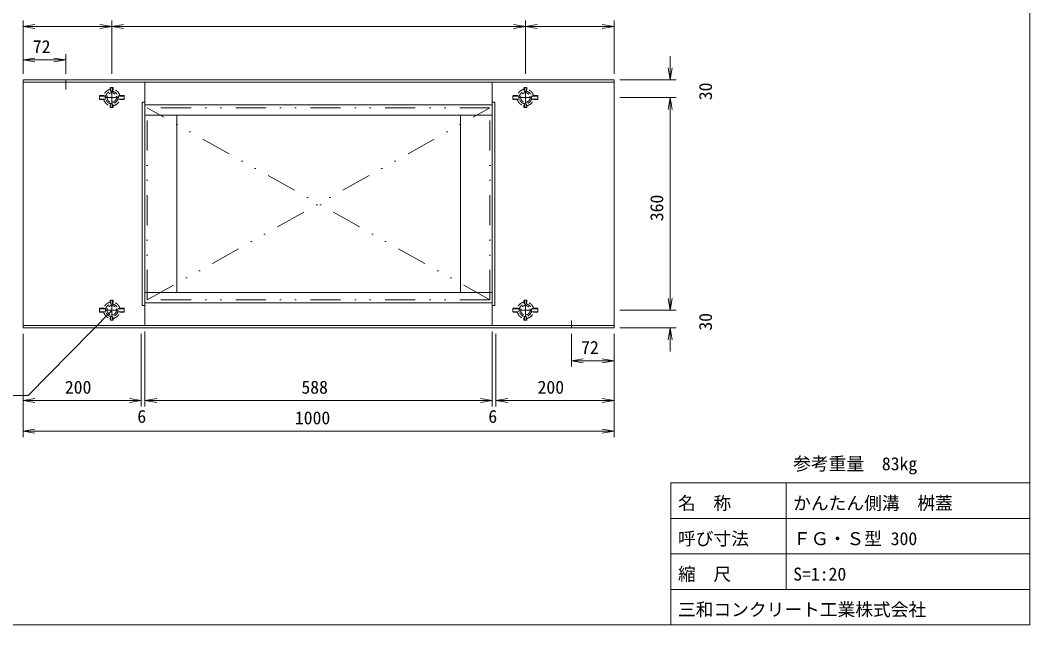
# Model space of a CAD drawing. Units: millimetres, scale not verified. Extents: x 1573 to 15247, y 1105 to 10775.
# Drawn here: x 6704 to 15247, y 1105 to 6221 of the extents above; entities that cross this region are included whole.
import ezdxf
from ezdxf.enums import TextEntityAlignment as Align

# ---------------------------------------------------------------- set-up
doc = ezdxf.new("R2010")
doc.units = ezdxf.units.MM
doc.header["$LTSCALE"] = 20
doc.linetypes.add('USER2', pattern=[31.62, 12.7, -6.3, 0.01, -6.3, 0.01, -6.3])
doc.linetypes.add('USER3', pattern=[4, 3, -1])
for name, color, linetype, lineweight in [('0_2', 7, 'Continuous', 18), ('D-STR-DIM（寸法）', 7, 'Continuous', 18), ('D-STR-HTXT（旗揚げ）', 7, 'Continuous', 18), ('D-STR-STR2（構造物）', 3, 'USER3', 18), ('D-STR（構造物外形線）', 1, 'Continuous', 18), ('D-TTL(外枠）', 2, 'Continuous', 18), ('D-TTL-FRAME（タイトル枠）', 2, 'Continuous', 18)]:
    doc.layers.add(name, color=color, linetype=linetype, lineweight=lineweight)
doc.layers.add('D-TTL-TXT（文字）', color=7, linetype='Continuous')
doc.styles.add('ＭＳ ゴシック', font='')
doc.styles.get('ＭＳ ゴシック').set_extended_font_data('MS Gothic')

msp = doc.modelspace()

# ---------------------------------------------------------------- linework, layer by layer
at = {"layer": '0_2'}
for p, q in [((6728.5, 6168.11), (6828.5, 6184.78)), ((6828.5, 6151.44), (6728.5, 6168.11)), ((6728.5, 6168.11), (6828.5, 6168.11)), ((7378.5, 6184.78), (7478.5, 6168.11)), ((7478.5, 6168.11), (7378.5, 6151.44)), ((7478.5, 6168.11), (7378.5, 6168.11)), ((7478.5, 6168.11), (7578.5, 6184.78)), ((7578.5, 6151.44), (7478.5, 6168.11)), ((7478.5, 6168.11), (7578.5, 6168.11)), ((10878.5, 6184.78), (10978.5, 6168.11)), ((10978.5, 6168.11), (10878.5, 6151.44)), ((10978.5, 6168.11), (10878.5, 6168.11)), ((10978.5, 6168.11), (11078.5, 6184.78)), ((11078.5, 6151.44), (10978.5, 6168.11)), ((10978.5, 6168.11), (11078.5, 6168.11)), ((11628.5, 6184.78), (11728.5, 6168.11)), ((11728.5, 6168.11), (11628.5, 6151.44)), ((11728.5, 6168.11), (11628.5, 6168.11)), ((6728.5, 5884.53), (6828.5, 5901.19)), ((6988.5, 5901.19), (7088.5, 5884.53)), ((6828.5, 5867.86), (6728.5, 5884.53)), ((6728.5, 5884.53), (6828.5, 5884.53)), ((7088.5, 5884.53), (6988.5, 5867.86)), ((7088.5, 5884.53), (6988.5, 5884.53)), ((12202.88, 5716.79), (12186.21, 5816.79)), ((12219.55, 5816.79), (12202.88, 5716.79)), ((12202.88, 5716.79), (12202.88, 5816.79)), ((12186.21, 5466.79), (12202.88, 5566.79)), ((12186.21, 5466.79), (12202.88, 5566.79)), ((12202.88, 5566.79), (12219.55, 5466.79)), ((12202.88, 5566.79), (12202.88, 5466.79)), ((12202.88, 5566.79), (12219.55, 5466.79)), ((12202.88, 5566.79), (12202.88, 5466.79)), ((12202.88, 3766.79), (12186.21, 3866.79)), ((12202.88, 3766.79), (12186.21, 3866.79)), ((12219.55, 3866.79), (12202.88, 3766.79)), ((12202.88, 3766.79), (12202.88, 3866.79)), ((12219.55, 3866.79), (12202.88, 3766.79)), ((12202.88, 3766.79), (12202.88, 3866.79)), ((12186.21, 3516.79), (12202.88, 3616.79)), ((12202.88, 3616.79), (12219.55, 3516.79)), ((12202.88, 3616.79), (12202.88, 3516.79)), ((11368.5, 3339.54), (11468.5, 3356.2)), ((11468.5, 3322.87), (11368.5, 3339.54)), ((11368.5, 3339.54), (11468.5, 3339.54)), ((11628.5, 3356.2), (11728.5, 3339.54)), ((11728.5, 3339.54), (11628.5, 3322.87)), ((11728.5, 3339.54), (11628.5, 3339.54)), ((6728.5, 3002.71), (6828.5, 3019.38)), ((6828.5, 2986.05), (6728.5, 3002.71)), ((6728.5, 3002.71), (6828.5, 3002.71)), ((7628.5, 3019.38), (7728.5, 3002.71)), ((7628.5, 3019.38), (7728.5, 3002.71)), ((7728.5, 3002.71), (7628.5, 2986.05)), ((7728.5, 3002.71), (7628.5, 3002.71)), ((7728.5, 3002.71), (7628.5, 2986.05)), ((7728.5, 3002.71), (7628.5, 3002.71)), ((7758.5, 3002.71), (7858.5, 3019.38)), ((7758.5, 3002.71), (7858.5, 3019.38)), ((7858.5, 2986.05), (7758.5, 3002.71)), ((7758.5, 3002.71), (7858.5, 3002.71)), ((7858.5, 2986.05), (7758.5, 3002.71)), ((7758.5, 3002.71), (7858.5, 3002.71)), ((10598.5, 3019.38), (10698.5, 3002.71)), ((10598.5, 3019.38), (10698.5, 3002.71)), ((10698.5, 3002.71), (10598.5, 2986.05)), ((10698.5, 3002.71), (10598.5, 3002.71)), ((10698.5, 3002.71), (10598.5, 2986.05)), ((10698.5, 3002.71), (10598.5, 3002.71)), ((10728.5, 3002.71), (10828.5, 3019.38)), ((10728.5, 3002.71), (10828.5, 3019.38)), ((10828.5, 2986.05), (10728.5, 3002.71)), ((10728.5, 3002.71), (10828.5, 3002.71)), ((10828.5, 2986.05), (10728.5, 3002.71)), ((10728.5, 3002.71), (10828.5, 3002.71)), ((11628.5, 3019.38), (11728.5, 3002.71)), ((11728.5, 3002.71), (11628.5, 2986.05)), ((11728.5, 3002.71), (11628.5, 3002.71)), ((6728.5, 2743.44), (6828.5, 2760.11)), ((6828.5, 2726.78), (6728.5, 2743.44)), ((6728.5, 2743.44), (6828.5, 2743.44)), ((11628.5, 2760.11), (11728.5, 2743.44)), ((11728.5, 2743.44), (11628.5, 2726.78)), ((11728.5, 2743.44), (11628.5, 2743.44))]:
    msp.add_line(p, q, dxfattribs=at)
at = {"layer": 'D-STR-DIM（寸法）'}
for p, q in [((6728.5, 5766.79), (6728.5, 6218.11)), ((7378.5, 6168.11), (6828.5, 6168.11)), ((7478.5, 5816.79), (7478.5, 6218.11)), ((7478.5, 5766.79), (7478.5, 6218.11)), ((10878.5, 6168.11), (7578.5, 6168.11)), ((10978.5, 5816.79), (10978.5, 6218.11)), ((10978.5, 5766.79), (10978.5, 6218.11)), ((11078.5, 6168.11), (11628.5, 6168.11)), ((11728.5, 5766.79), (11728.5, 6218.11)), ((6728.5, 5766.79), (6728.5, 5934.53)), ((7088.5, 5766.79), (7088.5, 5934.53)), ((12202.88, 5816.79), (12202.88, 5916.79)), ((6828.5, 5884.53), (6988.5, 5884.53)), ((7088.5, 5635.7), (7088.5, 5716.79)), ((11778.5, 5716.79), (12252.88, 5716.79)), ((11778.5, 5566.79), (12252.88, 5566.79)), ((11778.5, 5566.79), (12252.88, 5566.79)), ((12202.88, 5466.79), (12202.88, 3866.79)), ((12202.88, 5466.79), (12202.88, 5366.79)), ((12202.88, 3866.79), (12202.88, 3966.79)), ((11778.5, 3766.79), (12252.88, 3766.79)), ((11778.5, 3766.79), (12252.88, 3766.79)), ((11368.5, 3616.79), (11368.5, 3680.09)), ((11778.5, 3616.79), (12252.88, 3616.79)), ((6728.5, 3566.79), (6728.5, 2693.44)), ((6728.5, 3566.79), (6728.5, 2952.71)), ((7728.5, 3566.79), (7728.5, 2952.71)), ((7728.5, 3516.79), (7728.5, 2952.71)), ((7758.5, 3586.79), (7758.5, 2952.71)), ((7758.5, 3536.79), (7758.5, 2952.71)), ((10698.5, 3586.79), (10698.5, 2952.71)), ((10698.5, 3536.79), (10698.5, 2952.71)), ((10728.5, 3566.79), (10728.5, 2952.71)), ((10728.5, 3516.79), (10728.5, 2952.71)), ((11368.5, 3566.79), (11368.5, 3289.54)), ((11728.5, 3566.79), (11728.5, 2693.44)), ((11728.5, 3566.79), (11728.5, 2952.71)), ((11728.5, 3566.79), (11728.5, 3289.54)), ((12202.88, 3516.79), (12202.88, 3416.79)), ((11468.5, 3339.54), (11628.5, 3339.54)), ((6828.5, 3002.71), (7628.5, 3002.71)), ((7628.5, 3002.71), (7528.5, 3002.71)), ((7858.5, 3002.71), (10598.5, 3002.71)), ((7858.5, 3002.71), (7958.5, 3002.71)), ((10598.5, 3002.71), (10498.5, 3002.71)), ((11628.5, 3002.71), (10828.5, 3002.71)), ((10828.5, 3002.71), (10928.5, 3002.71)), ((11628.5, 2743.44), (6828.5, 2743.44))]:
    msp.add_line(p, q, dxfattribs=at)
at = {"layer": 'D-STR-HTXT（旗揚げ）'}
for p in [(7478.5, 3765.8), (4849.29, 3044.15)]:
    msp.add_line(p, (6772.34, 3044.15), dxfattribs=at)
at = {"layer": 'D-STR-STR2（構造物）'}
for p, q in [((7466, 5647.29), (7466, 5635.67)), ((7486.5, 5651.79), (7470.5, 5651.79)), ((7471, 5651.79), (7471, 5618.75)), ((7486, 5651.79), (7486, 5618.75)), ((7491, 5635.67), (7491, 5647.29)), ((10966, 5647.29), (10966, 5635.67)), ((10986.5, 5651.79), (10970.5, 5651.79)), ((10971, 5651.79), (10971, 5618.75)), ((10986, 5651.79), (10986, 5618.75)), ((10991, 5635.67), (10991, 5647.29)), ((7373.5, 5553.79), (7373.5, 5579.79)), ((7373.5, 5579.29), (7427.51, 5579.29)), ((7373.5, 5554.29), (7427.51, 5554.29)), ((7378, 5584.29), (7410.73, 5584.29)), ((7410.73, 5584.29), (7427.51, 5579.29)), ((7410.73, 5549.29), (7427.51, 5554.29)), ((7466, 5635.67), (7471, 5618.75)), ((7486, 5618.75), (7491, 5635.67)), ((7529.49, 5579.29), (7546.28, 5584.29)), ((7529.49, 5579.29), (7583.5, 5579.29)), ((7529.49, 5554.29), (7583.5, 5554.29)), ((7546.28, 5549.29), (7529.49, 5554.29)), ((7579, 5584.29), (7546.28, 5584.29)), ((7583.5, 5553.79), (7583.5, 5579.79)), ((10873.5, 5553.79), (10873.5, 5579.79)), ((10873.5, 5579.29), (10927.51, 5579.29)), ((10873.5, 5554.29), (10927.51, 5554.29)), ((10878, 5584.29), (10910.73, 5584.29)), ((10910.73, 5584.29), (10927.51, 5579.29)), ((10910.73, 5549.29), (10927.51, 5554.29)), ((10966, 5635.67), (10971, 5618.75)), ((10986, 5618.75), (10991, 5635.67)), ((11029.49, 5579.29), (11046.28, 5584.29)), ((11029.49, 5579.29), (11083.5, 5579.29)), ((11029.49, 5554.29), (11083.5, 5554.29)), ((11046.28, 5549.29), (11029.49, 5554.29)), ((11079, 5584.29), (11046.28, 5584.29)), ((11083.5, 5553.79), (11083.5, 5579.79)), ((7378, 5549.29), (7410.73, 5549.29)), ((7471, 5514.83), (7466, 5497.92)), ((7466, 5497.92), (7466, 5486.29)), ((7470.5, 5481.79), (7486.5, 5481.79)), ((7471, 5514.83), (7471, 5481.79)), ((7486, 5514.83), (7491, 5497.92)), ((7486, 5514.83), (7486, 5481.79)), ((7491, 5486.29), (7491, 5497.92)), ((7546.28, 5549.29), (7579, 5549.29)), ((10878, 5549.29), (10910.73, 5549.29)), ((10971, 5514.83), (10966, 5497.92)), ((10966, 5497.92), (10966, 5486.29)), ((10970.5, 5481.79), (10986.5, 5481.79)), ((10971, 5514.83), (10971, 5481.79)), ((10986, 5514.83), (10991, 5497.92)), ((10986, 5514.83), (10986, 5481.79)), ((10991, 5486.29), (10991, 5497.92)), ((11046.28, 5549.29), (11079, 5549.29)), ((7466, 3847.29), (7466, 3835.67)), ((7486.5, 3851.79), (7470.5, 3851.79)), ((7471, 3851.79), (7471, 3818.75)), ((7486, 3851.79), (7486, 3818.75)), ((7491, 3835.67), (7491, 3847.29)), ((10966, 3847.29), (10966, 3835.67)), ((10986.5, 3851.79), (10970.5, 3851.79)), ((10971, 3851.79), (10971, 3818.75)), ((10986, 3851.79), (10986, 3818.75)), ((10991, 3835.67), (10991, 3847.29)), ((7373.5, 3753.79), (7373.5, 3779.79)), ((7373.5, 3779.29), (7427.51, 3779.29)), ((7378, 3784.29), (7410.73, 3784.29)), ((7410.73, 3784.29), (7427.51, 3779.29)), ((7466, 3835.67), (7471, 3818.75)), ((7486, 3818.75), (7491, 3835.67)), ((7529.49, 3779.29), (7546.28, 3784.29)), ((7529.49, 3779.29), (7583.5, 3779.29)), ((7579, 3784.29), (7546.28, 3784.29)), ((7583.5, 3753.79), (7583.5, 3779.79)), ((10873.5, 3753.79), (10873.5, 3779.79)), ((10873.5, 3779.29), (10927.51, 3779.29)), ((10878, 3784.29), (10910.73, 3784.29)), ((10910.73, 3784.29), (10927.51, 3779.29)), ((10966, 3835.67), (10971, 3818.75)), ((10986, 3818.75), (10991, 3835.67)), ((11029.49, 3779.29), (11046.28, 3784.29)), ((11029.49, 3779.29), (11083.5, 3779.29)), ((11079, 3784.29), (11046.28, 3784.29)), ((11083.5, 3753.79), (11083.5, 3779.79)), ((7373.5, 3754.29), (7427.51, 3754.29)), ((7378, 3749.29), (7410.73, 3749.29)), ((7410.73, 3749.29), (7427.51, 3754.29)), ((7471, 3714.83), (7466, 3697.92)), ((7466, 3697.92), (7466, 3686.29)), ((7470.5, 3681.79), (7486.5, 3681.79)), ((7471, 3714.83), (7471, 3681.79)), ((7486, 3714.83), (7491, 3697.92)), ((7486, 3714.83), (7486, 3681.79)), ((7491, 3686.29), (7491, 3697.92)), ((7529.49, 3754.29), (7583.5, 3754.29)), ((7546.28, 3749.29), (7529.49, 3754.29)), ((7546.28, 3749.29), (7579, 3749.29)), ((10873.5, 3754.29), (10927.51, 3754.29)), ((10878, 3749.29), (10910.73, 3749.29)), ((10910.73, 3749.29), (10927.51, 3754.29)), ((10971, 3714.83), (10966, 3697.92)), ((10966, 3697.92), (10966, 3686.29)), ((10970.5, 3681.79), (10986.5, 3681.79)), ((10971, 3714.83), (10971, 3681.79)), ((10986, 3714.83), (10991, 3697.92)), ((10986, 3714.83), (10986, 3681.79)), ((10991, 3686.29), (10991, 3697.92)), ((11029.49, 3754.29), (11083.5, 3754.29)), ((11046.28, 3749.29), (11029.49, 3754.29)), ((11046.28, 3749.29), (11079, 3749.29))]:
    msp.add_line(p, q, dxfattribs=at)
at = {"layer": 'D-STR-STR2（構造物）', "linetype": 'Continuous'}
for p, q in [((7538.38, 5566.79), (7418.72, 5566.79)), ((7478.5, 5616.27), (7478.5, 5517.77)), ((11030.79, 5566.79), (10920.27, 5566.79)), ((10978.5, 5518.71), (10978.5, 5616.27)), ((7529.25, 3766.79), (7426.09, 3766.79)), ((7478.5, 3818.96), (7478.5, 3712.64)), ((11030.79, 3766.79), (10928.03, 3766.79)), ((10978.5, 3712.64), (10978.5, 3814.75))]:
    msp.add_line(p, q, dxfattribs=at)
at = {"layer": 'D-STR-STR2（構造物）'}
for centre, radius in [((7478.5, 5566.79), 52.5), ((7478.5, 5566.79), 40), ((10978.5, 5566.79), 52.5), ((10978.5, 5566.79), 40), ((7478.5, 3766.79), 52.5), ((7478.5, 3766.79), 40), ((10978.5, 3766.79), 52.5), ((10978.5, 3766.79), 40)]:
    msp.add_circle(centre, radius, dxfattribs=at)
for centre, radius, start, end in [((7470.5, 5647.29), 4.5, 90.00002, 180.00002), ((7486.5, 5647.29), 4.5, 0, 90), ((10970.5, 5647.29), 4.5, 90.00002, 180.00002), ((10986.5, 5647.29), 4.5, 0, 90), ((7378, 5579.79), 4.5, 90, 180), ((7378, 5553.79), 4.5, 180, 270), ((7478.5, 5566.79), 70, 100.28656, 165.52249), ((7478.5, 5566.79), 70, 14.47751, 79.71344), ((7579, 5579.79), 4.5, 0, 90), ((7579, 5553.79), 4.5, 270, 0), ((10878, 5579.79), 4.5, 90, 180), ((10878, 5553.79), 4.5, 180, 270), ((10978.5, 5566.79), 70, 100.28656, 165.52249), ((10978.5, 5566.79), 70, 14.47751, 79.71344), ((11079, 5579.79), 4.5, 0, 90), ((11079, 5553.79), 4.5, 270, 0), ((7478.5, 5566.79), 70, 194.47751, 259.71344), ((7470.5, 5486.29), 4.5, 180, 270), ((7486.5, 5486.29), 4.5, 270, 0), ((7478.5, 5566.79), 70, 280.28656, 345.52249), ((10978.5, 5566.79), 70, 194.47751, 259.71344), ((10970.5, 5486.29), 4.5, 180, 270), ((10986.5, 5486.29), 4.5, 270, 0), ((10978.5, 5566.79), 70, 280.28656, 345.52249), ((7470.5, 3847.29), 4.5, 90.00002, 180.00002), ((7486.5, 3847.29), 4.5, 0, 90), ((10970.5, 3847.29), 4.5, 90.00002, 180.00002), ((10986.5, 3847.29), 4.5, 0, 90), ((7378, 3779.79), 4.5, 90, 180), ((7478.5, 3766.79), 70, 100.28656, 165.52249), ((7478.5, 3766.79), 70, 14.47751, 79.71344), ((7579, 3779.79), 4.5, 0, 90), ((10878, 3779.79), 4.5, 90, 180), ((10978.5, 3766.79), 70, 100.28656, 165.52249), ((10978.5, 3766.79), 70, 14.47751, 79.71344), ((11079, 3779.79), 4.5, 0, 90), ((7378, 3753.79), 4.5, 180, 270), ((7478.5, 3766.79), 70, 194.47751, 259.71344), ((7470.5, 3686.29), 4.5, 180, 270), ((7486.5, 3686.29), 4.5, 270, 0), ((7478.5, 3766.79), 70, 280.28656, 345.52249), ((7579, 3753.79), 4.5, 270, 0), ((10878, 3753.79), 4.5, 180, 270), ((10978.5, 3766.79), 70, 194.47751, 259.71344), ((10970.5, 3686.29), 4.5, 180, 270), ((10986.5, 3686.29), 4.5, 270, 0), ((10978.5, 3766.79), 70, 280.28656, 345.52249), ((11079, 3753.79), 4.5, 270, 0)]:
    msp.add_arc(centre, radius, start, end, dxfattribs=at)
at = {"layer": 'D-STR（構造物外形線）'}
for p, q in [((11728.5, 5716.79), (6728.5, 5716.79)), ((6728.5, 3616.79), (6728.5, 5716.79)), ((11728.5, 5696.79), (6728.5, 5696.79)), ((7758.5, 3636.79), (7758.5, 5696.79)), ((10698.5, 3636.79), (10698.5, 5696.79)), ((11728.5, 3616.79), (11728.5, 5716.79)), ((7736, 3806.79), (7736, 5526.79)), ((7758.5, 5526.79), (7736, 5526.79)), ((10698.5, 5504.29), (7758.5, 5504.29)), ((10721, 5526.79), (10698.5, 5526.79)), ((10721, 3806.79), (10721, 5526.79)), ((10698.5, 5416.79), (7758.5, 5416.79)), ((8028.5, 3916.79), (8028.5, 5416.79)), ((10428.5, 3916.79), (10428.5, 5416.79)), ((10698.5, 3916.79), (7758.5, 3916.79)), ((7758.5, 3806.79), (7736, 3806.79)), ((10698.5, 3829.29), (7758.5, 3829.29)), ((10721, 3806.79), (10698.5, 3806.79)), ((11728.5, 3636.79), (6728.5, 3636.79)), ((11728.5, 3616.79), (6728.5, 3616.79))]:
    msp.add_line(p, q, dxfattribs=at)
at = {"layer": 'D-STR（構造物外形線）', "linetype": 'USER2'}
for p, q in [((7778.5, 3854.29), (10678.5, 5479.29)), ((10678.5, 3854.29), (7778.5, 5479.29)), ((10678.5, 5479.29), (7778.5, 5479.29)), ((7778.5, 3854.29), (7778.5, 5479.29)), ((10678.5, 3854.29), (10678.5, 5479.29)), ((10678.5, 3854.29), (7778.5, 3854.29))]:
    msp.add_line(p, q, dxfattribs=at)
at = {"layer": 'D-TTL(外枠）'}
for p, q in [((12209.26, 2305.12), (15246.76, 2305.12)), ((12209.26, 2305.12), (12209.26, 1105.12)), ((13184.26, 2305.12), (13184.26, 1405.12)), ((12209.26, 2005.12), (15246.76, 2005.12)), ((12209.26, 1705.12), (15246.76, 1705.12)), ((12209.26, 1405.12), (15246.76, 1405.12))]:
    msp.add_line(p, q, dxfattribs=at)
at = {"layer": 'D-TTL-FRAME（タイトル枠）'}
for p in [(15246.76, 10774.88), (1573.24, 1105.12)]:
    msp.add_line(p, (15246.76, 1105.12), dxfattribs=at)

# ---------------------------------------------------------------- texts
at = {"layer": 'D-STR-DIM（寸法）', "style": 'ＭＳ ゴシック'}
for s, p in [('72', (6810.28, 5909.53)), ('72', (11450.28, 3364.54)), ('200', (7081.55, 3027.71)), ('588', (9083.07, 3027.71)), ('200', (11081.55, 3027.71)), ('6', (7694.77, 2780.39)), ('1000', (9027.87, 2768.44)), ('6', (10664.77, 2780.39))]:
    msp.add_text(s, height=110, dxfattribs=at).set_placement(p, align=Align.BOTTOM_LEFT)
for s, p in [('30', (12590.38, 5543.95)), ('360', (12177.88, 4520.22)), ('30', (12590.38, 3593.95))]:
    msp.add_text(s, height=110, rotation=90, dxfattribs=at).set_placement(p, align=Align.BOTTOM_LEFT)
at = {"layer": 'D-TTL-TXT（文字）', "style": 'ＭＳ ゴシック'}
for s, p in [('参考重量\u300083kg', (13244.6, 2380.26)), ('名\u3000称', (12269.6, 2046.17)), ('かんたん側溝\u3000桝蓋', (13244.6, 2046.17)), ('呼び寸法', (12269.6, 1746.17)), ('ＦＧ・Ｓ型 300', (13244.6, 1746.17)), ('縮\u3000尺', (12269.6, 1446.17)), ('S=1:20', (13244.6, 1446.17)), ('三和コンクリート工業株式会社', (12269.6, 1146.17))]:
    msp.add_text(s, height=110, dxfattribs=at).set_placement(p, align=Align.BOTTOM_LEFT)

doc.saveas('drawing.dxf')
